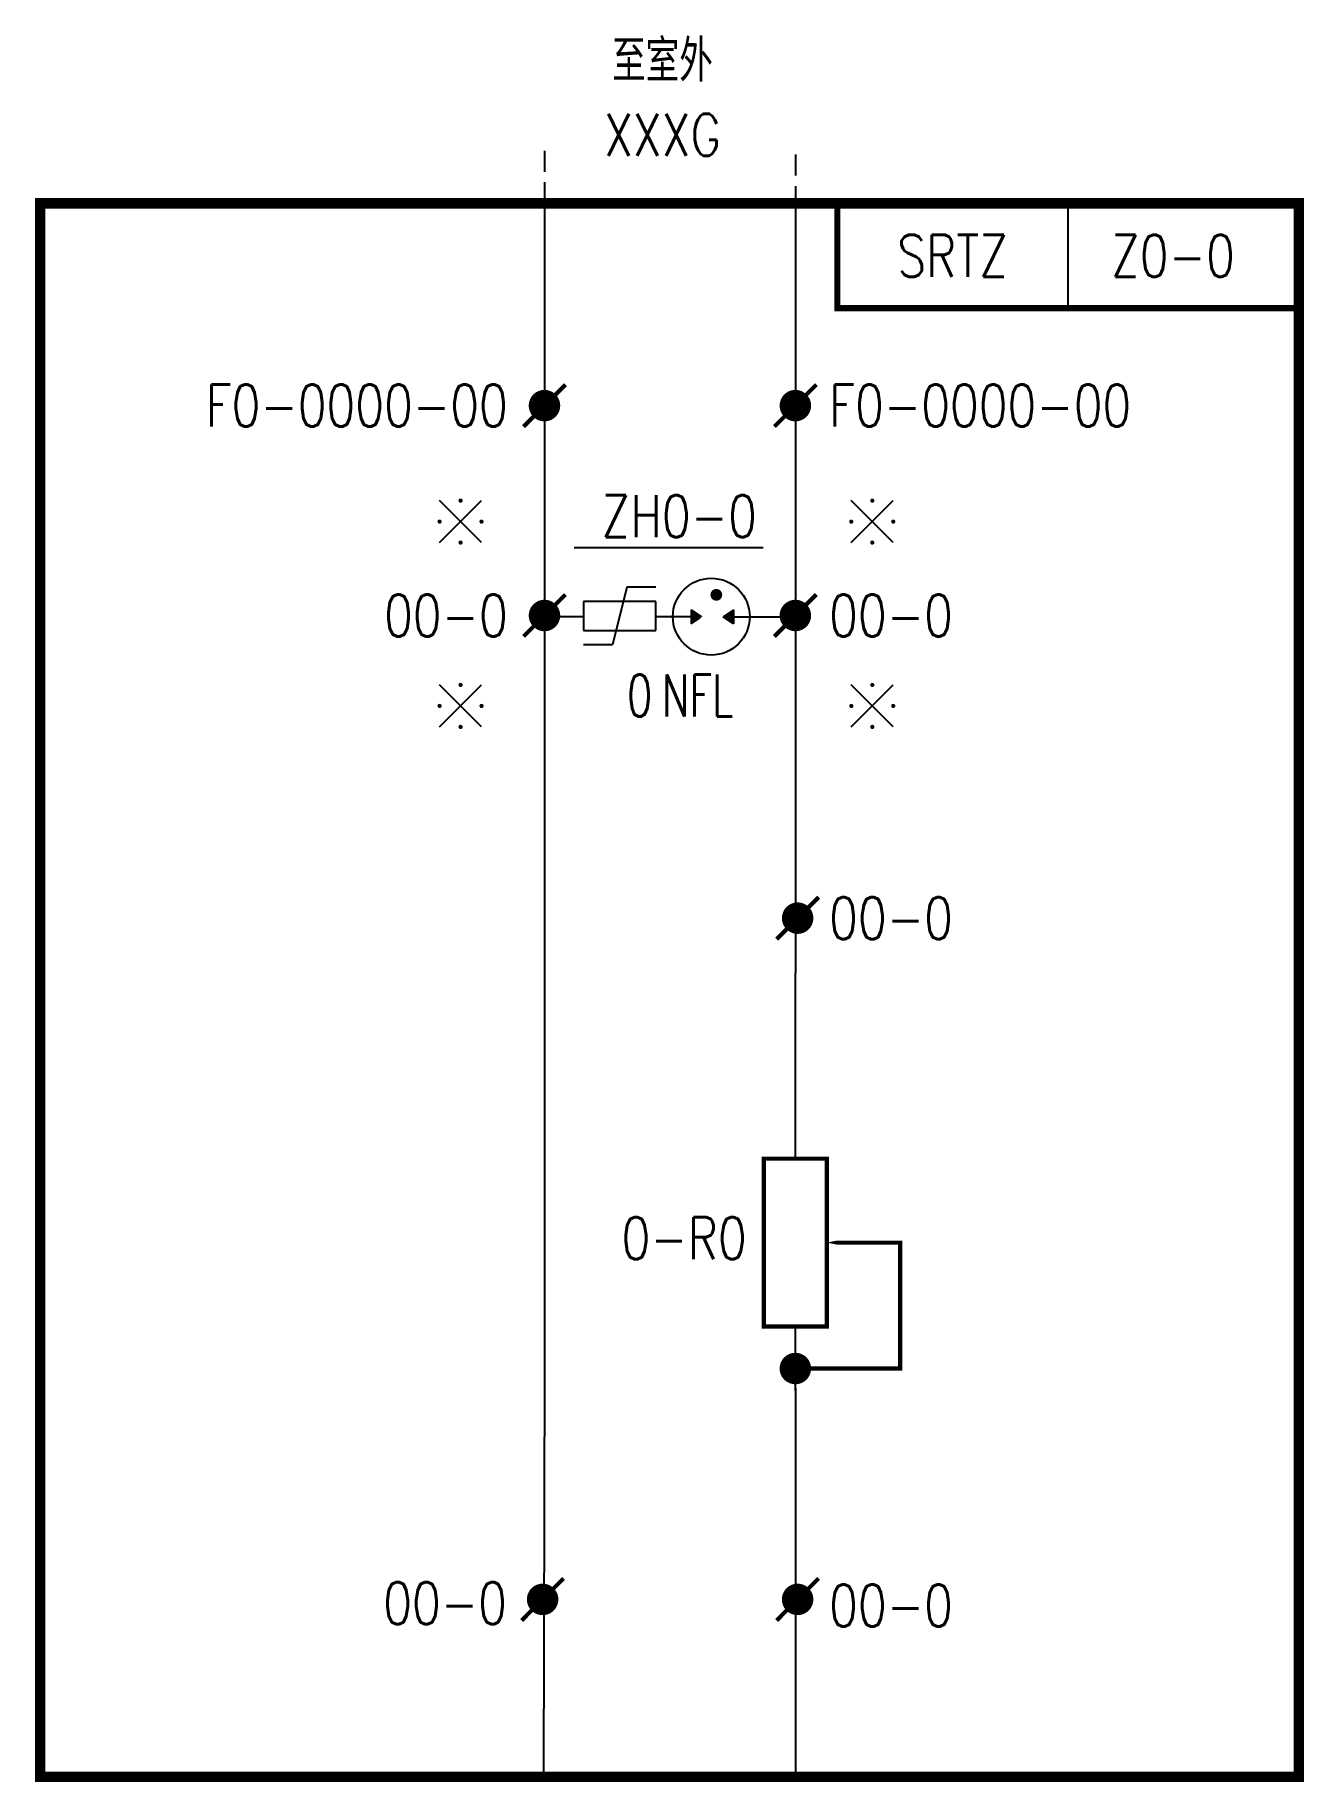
# Model space of a CAD drawing. Header units: millimetres. Extents: x 21.8 to 82.2, y -75.2 to 8.
import ezdxf
from ezdxf.enums import TextEntityAlignment as Align

# ---------------------------------------------------------------- set-up
doc = ezdxf.new("R2010")
doc.units = ezdxf.units.MM
doc.linetypes.add('DASHEDX2', pattern=[1.5, 1, -0.5])
doc.layers.add('COLUMN', color=7, linetype='Continuous')
doc.layers.add('tie', color=7, linetype='Continuous')
doc.styles.add('HZ', font='TXT', dxfattribs={"width": 0.7, "bigfont": 'HZTXT'})
doc.styles.get("Standard").update_dxf_attribs({"font": 'txt.shx', "bigfont": 'hztxt.shx'})

# ---------------------------------------------------------------- blocks, each defined once
blk = doc.blocks.new('conti_2')
for points in [[(-1, -1), (1, 1)], [(1, -1), (-1, 1)]]:
    blk.add_lwpolyline(points)
for points in [[(0.05, 1, 0.1, 0.1, 1), (-0.05, 1, 0.1, 0.1, 1)], [(-0.95, 0, 0.1, 0.1, 1), (-1.05, 0, 0.1, 0.1, 1)], [(1.05, 0, 0.1, 0.1, 1), (0.95, 0, 0.1, 0.1, 1)], [(0.05, -1, 0.1, 0.1, 1), (-0.05, -1, 0.1, 0.1, 1)]]:
    blk.add_lwpolyline(points, format="xyseb", close=True)
blk.add_attdef('1', text='', height=2).set_placement((2.271, 0.093), align=Align.MIDDLE)

msp = doc.modelspace()

# ---------------------------------------------------------------- hatches: boundary and pattern name
for points in [[(53.029, -19.374), (53.525, -19.712), (53.029, -20.05)], [(55.058, -19.374), (54.562, -19.712), (55.058, -20.05)]]:
    msp.add_hatch(color=0).paths.add_polyline_path(points)
at = {"layer": 'COLUMN'}
h = msp.add_hatch(color=0, dxfattribs=at)
edge = h.paths.add_edge_path()
edge.add_arc((54.233, -18.663), 0.284, 0, 360, ccw=False)

# ---------------------------------------------------------------- linework, layer by layer
at = {"color": 7, "linetype": 'DASHEDX2'}
for p, q in [((46.04, 2.5), (46.04, 0)), ((58, 2.321), (58, 0))]:
    msp.add_line(p, q, dxfattribs=at)
at = {"color": 7}
for p, q in [((46.04, 0), (46.04, -55.539)), ((58, 0), (58, -23)), ((71, -5), (71, 0)), ((47.461, -16.409), (56.461, -16.409)), ((49.969, -18.294), (49.28, -21.05)), ((51.346, -18.294), (49.969, -18.294)), ((51.346, -18.983), (47.902, -18.983)), ((47.902, -18.983), (47.902, -20.361)), ((51.346, -20.361), (51.346, -18.983)), ((47.916, -19.704), (46.04, -19.704)), ((47.902, -19.704), (47.765, -19.704)), ((53.489, -19.704), (51.346, -19.704)), ((54.709, -19.704), (58, -19.704)), ((47.902, -20.361), (51.346, -20.361)), ((49.28, -21.05), (47.902, -21.05)), ((58, -23), (58, -36.696)), ((58, -45.539), (58, -36.696)), ((58, -56.609), (58, -53.609)), ((46.04, -55.539), (46, -75)), ((58, -56.477), (58, -75))]:
    msp.add_line(p, q, dxfattribs=at)
at = {"color": 0}
for p, q in [((53.029, -19.374), (53.525, -19.712)), ((53.029, -19.374), (53.029, -20.05)), ((53.029, -20.05), (53.456, -19.759)), ((55.058, -19.374), (54.562, -19.712)), ((55.058, -20.05), (54.562, -19.712)), ((55.058, -19.374), (55.058, -20.05))]:
    msp.add_line(p, q, dxfattribs=at)
msp.add_line((46, -75), (54, -75))
at = {"color": 7}
for points, const_width in [([(22, 0), (22, -75), (82, -75), (82, 0), (22, 0)], 0.5), ([(60, 0), (82, 0), (82, -5)], 0.5), ([(60, 0), (60, -5), (82, -5)], 0.3), ([(47.04, -8.645), (45.04, -10.645)], 0.2), ([(59, -8.645), (57, -10.645)], 0.2), ([(47.04, -18.648), (45.04, -20.648)], 0.2), ([(59, -18.648), (57, -20.648)], 0.2), ([(57.108, -35.073), (59.108, -33.073)], 0.2), ([(44.952, -67.544), (46.952, -65.544)], 0.2), ([(57.108, -67.544), (59.108, -65.544)], 0.2)]:
    msp.add_lwpolyline(points, dxfattribs=dict(at, const_width=const_width))
at = {"color": 7, "const_width": 0.75}
for points in [[(46.415, -9.645, 1), (45.665, -9.645, 1)], [(58.375, -9.645, 1), (57.625, -9.645, 1)], [(46.415, -19.648, 1), (45.665, -19.648, 1)], [(58.375, -19.648, 1), (57.625, -19.648, 1)], [(57.733, -34.073, 1), (58.483, -34.073, 1)], [(58, -55.914, -1), (58, -55.164, -1)], [(58, -55.914, -1), (58, -55.164, -1)], [(45.577, -66.544, 1), (46.327, -66.544, 1)], [(57.733, -66.544, 1), (58.483, -66.544, 1)]]:
    msp.add_lwpolyline(points, format="xyb", close=True, dxfattribs=at)
at = {"color": 7, "const_width": 0.2}
msp.add_lwpolyline([(58, -45.539), (59.5, -45.539), (59.5, -53.539), (56.5, -53.539), (56.5, -45.539)], close=True, dxfattribs=at)
at = {"color": 7}
msp.add_lwpolyline([(58, -55.539, 0.2, 0.2, 0), (63, -55.539, 0.2, 0.2, 0), (63, -49.539, 0.2, 0.2, 0), (62, -49.539, 1, 0, 0), (59.5, -49.539, 0, 0, 0)], format="xyseb", dxfattribs=at)
at = {"color": 0}
msp.add_circle((53.992, -19.704), 1.831, dxfattribs=at)

# ---------------------------------------------------------------- block references
at = {"color": 7}
for p in [(42.04, -15.173), (61.667, -15.173), (42.04, -23.958), (61.667, -23.958)]:
    msp.add_blockref('conti_2', p, dxfattribs=at)

# ---------------------------------------------------------------- texts
at = {"color": 7, "width": 0.8}
for s, p in [('至室外', (51.665, 6.907)), ('SRTZ', (65.5, -2.5))]:
    msp.add_text(s, height=2, dxfattribs=at).set_placement(p, align=Align.MIDDLE)
at = {"color": 3, "width": 0.8}
msp.add_text('XXXG', height=2, dxfattribs=at).set_placement((51.665, 3.269), align=Align.MIDDLE)
at = {"color": 5, "width": 0.8}
msp.add_text('Z0-0', height=2, dxfattribs=at).set_placement((76, -2.5), align=Align.MIDDLE)
msp.add_text('ZH0-0', height=2, dxfattribs=at).set_placement((52.461, -15.909), align=Align.CENTER)
at = {"color": 3, "style": 'HZ', "width": 0.7}
msp.add_text('0', height=2, dxfattribs=at).set_placement((51.176, -24.463), align=Align.RIGHT)
at = {"color": 7, "style": 'HZ', "width": 0.7}
msp.add_text('NFL', height=2, dxfattribs=at).set_placement((53.343, -23.463), align=Align.MIDDLE)
at = {"color": 3, "width": 0.8}
msp.add_text('0-R0', height=2, dxfattribs=at).set_placement((55.681, -50.333), align=Align.RIGHT)
msp.add_text('00-0', height=2, dxfattribs=at).set_placement((59.611, -67.837))
at = {"layer": 'tie', "color": 3, "width": 0.8}
for s, p in [('F0-0000-00', (44.291, -10.645)), ('00-0', (44.291, -20.648)), ('00-0', (44.251, -67.724))]:
    msp.add_text(s, height=2, dxfattribs=at).set_placement(p, align=Align.RIGHT)
for s, p in [('F0-0000-00', (59.611, -10.645)), ('00-0', (59.611, -20.648)), ('00-0', (59.611, -35.077))]:
    msp.add_text(s, height=2, dxfattribs=at).set_placement(p)

doc.saveas('drawing.dxf')
